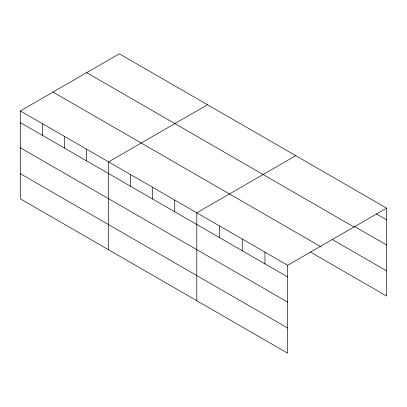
<?xml version="1.0" encoding="UTF-8"?>
<svg xmlns="http://www.w3.org/2000/svg" width="407" height="407" viewBox="0 0 407 407"><rect width="100%" height="100%" fill="white"/><g stroke="black" fill="none" stroke-linecap="round" stroke-linejoin="round"><path stroke-width="0.61" d="M20.35 110.938L287.693 265.288L287.693 353.195L20.35 198.845L20.35 110.938L119.307 53.805L386.65 208.155L386.65 296.062L310.363 252.019M207.529 104.741L108.572 161.874L108.572 249.781M295.752 155.678L196.795 212.81L196.795 300.717M287.693 265.288L386.65 208.155M376.368 213.914L386.65 219.846M354.726 226.567L386.65 244.999M86.65 72.66L353.993 227.009M332.544 239.672L386.65 270.909M53.007 92.084L320.35 246.433M20.35 122.629L287.693 276.979M20.35 147.782L287.693 302.131M20.35 173.692L287.693 328.042M264.967 252.167L264.967 263.858M242.246 239.046L242.246 250.737M219.521 225.931L219.521 237.622M174.74 200.076L174.74 211.767M152.686 187.342L152.686 199.033M130.632 174.608L130.632 186.299M86.518 149.14L86.518 160.831M64.464 136.406L64.464 148.097M42.404 123.672L42.404 135.363"/></g></svg>
